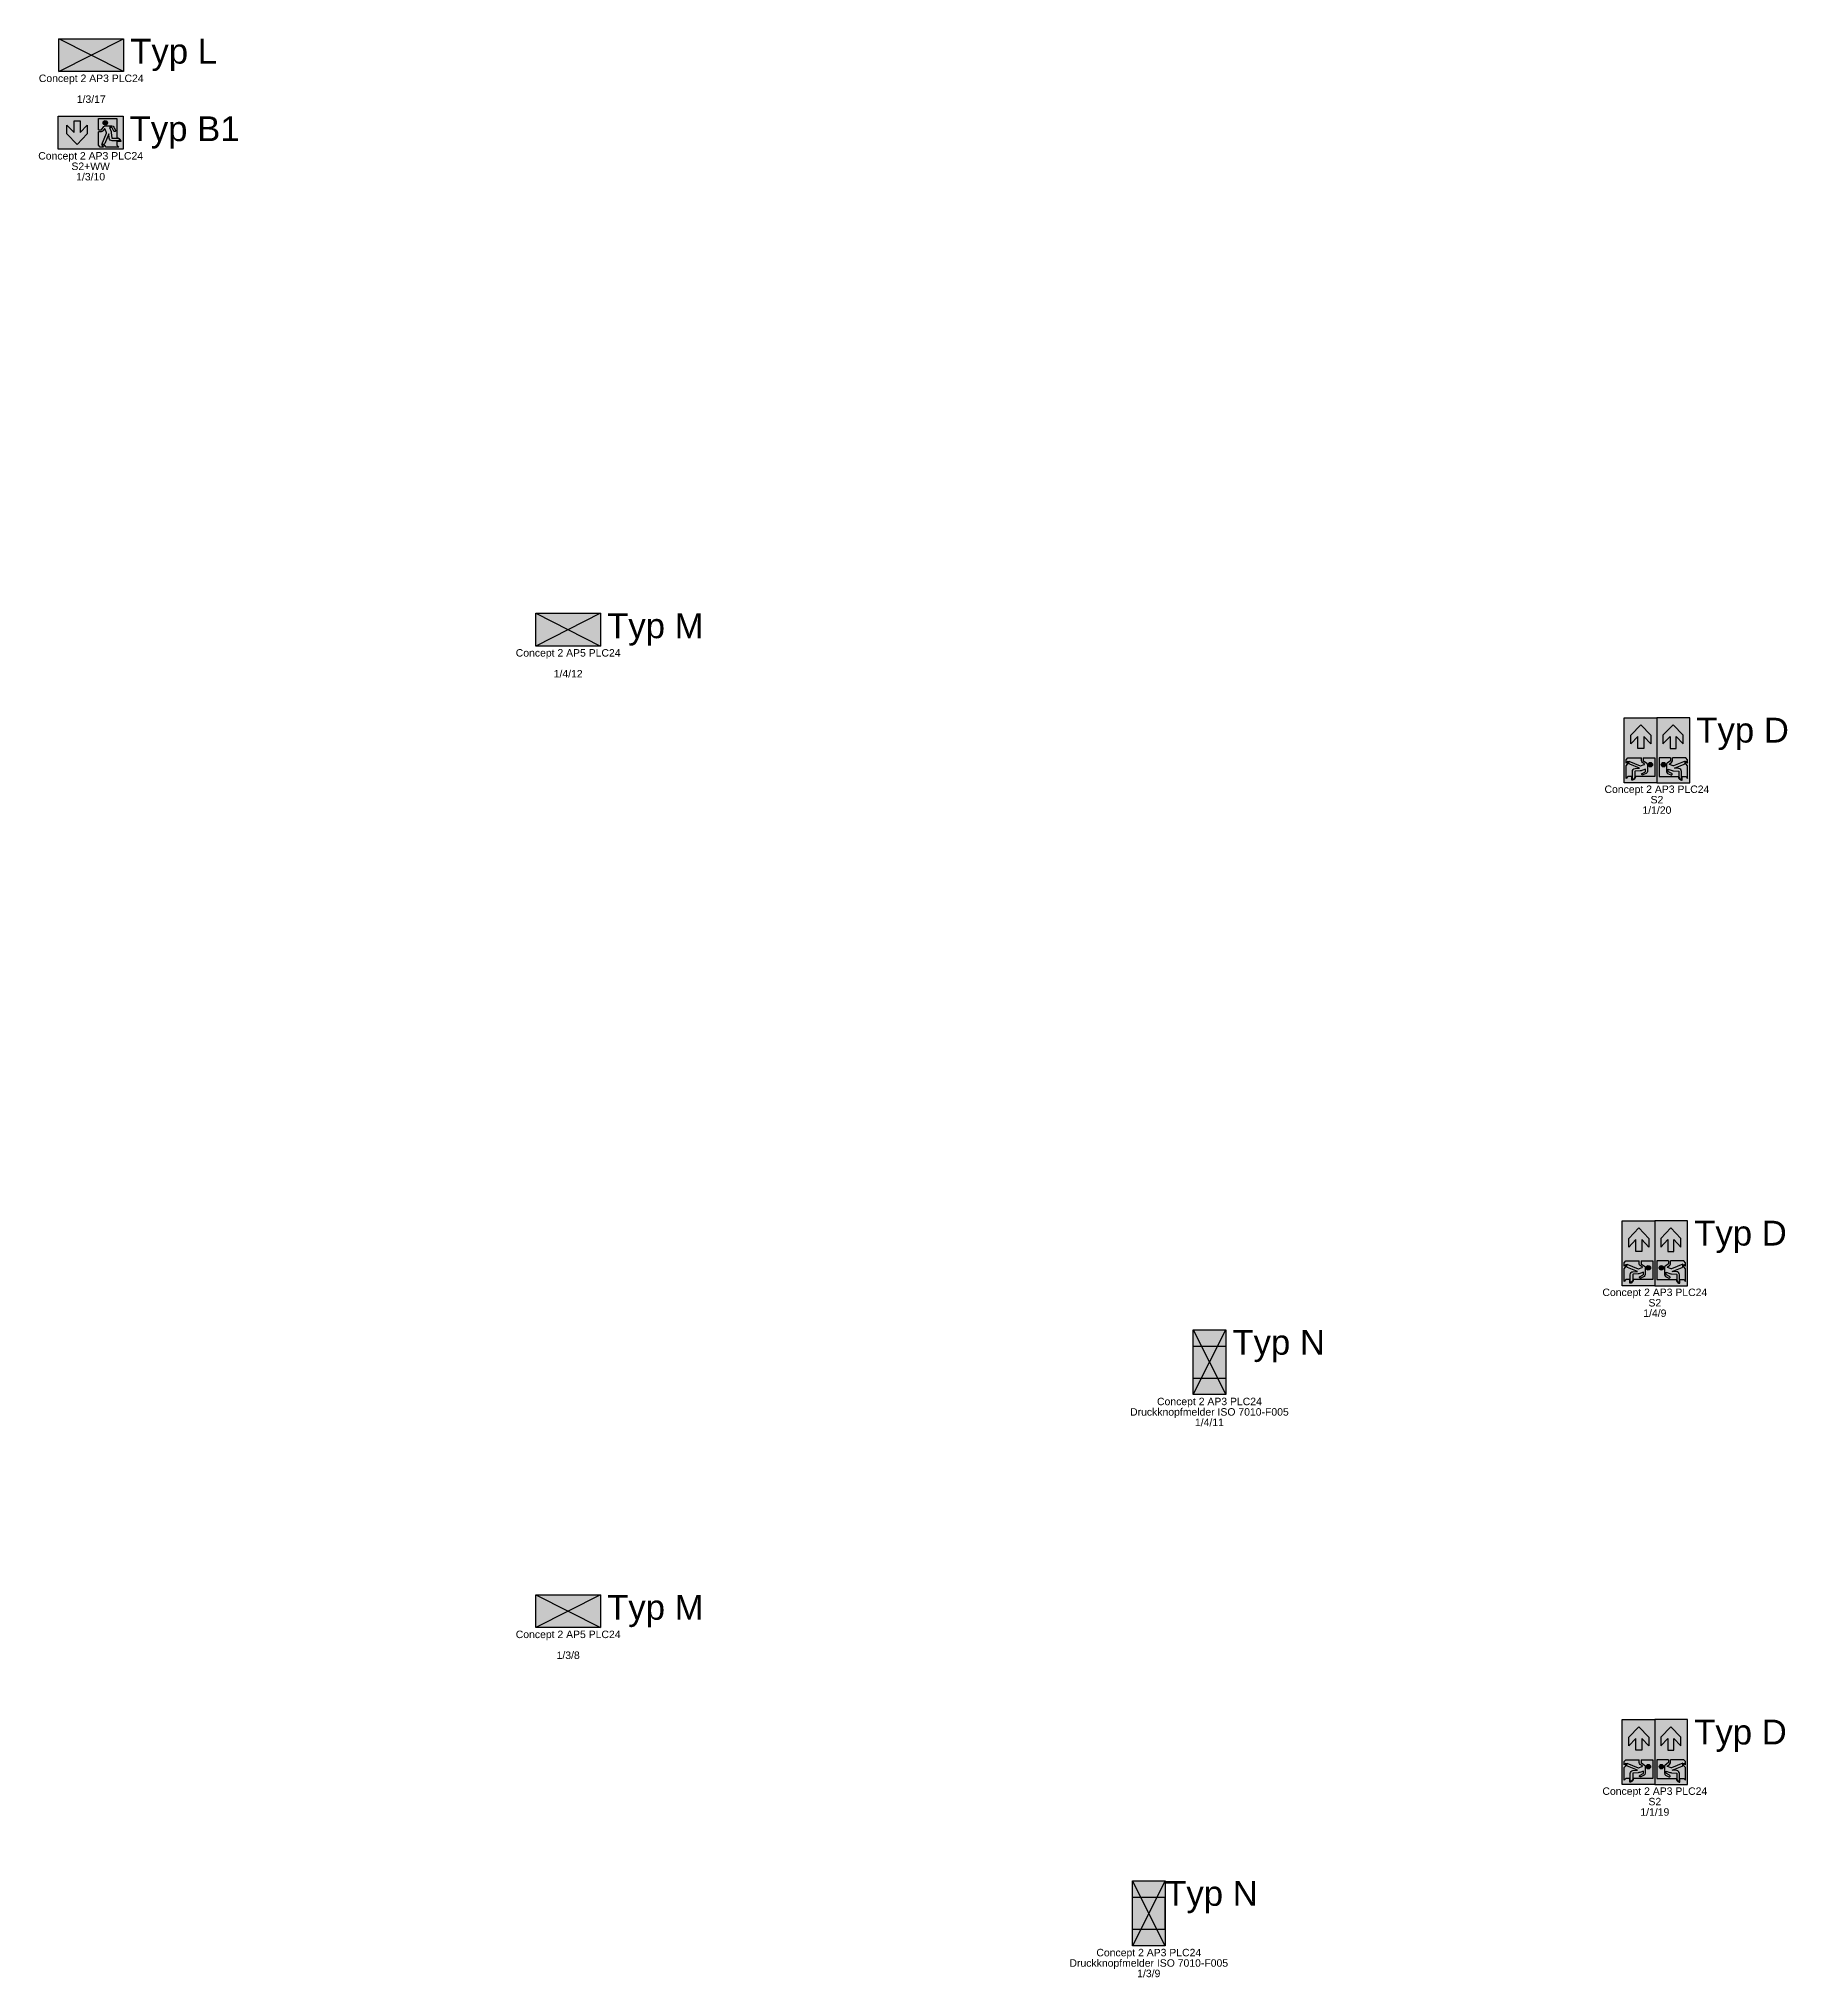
# Model space of a CAD drawing. Header units: millimetres. Extents: x -107261 to 42788, y -7557 to 117559.
# Drawn here: x -52652 to -35065, y 52219 to 71720 of the extents above; entities that cross this region are included whole.
import ezdxf
from ezdxf.enums import TextEntityAlignment as Align

# ---------------------------------------------------------------- set-up
doc = ezdxf.new("R2010")
doc.units = ezdxf.units.MM
for name, color, linetype in [('din_SIBEL_10_emergency_lighting', 90, 'Continuous'), ('din_SIBEL_30_color_green', 90, 'Continuous'), ('din_SIBEL_31_color_white', 255, 'Continuous'), ('din_SIBEL_32_color_black', 250, 'Continuous'), ('din_SIBEL_33_color_yellow', 40, 'Continuous'), ('din_SIBEL_50_type_name', 90, 'Continuous'), ('din_SIBEL_51_typenumber', 90, 'Continuous'), ('din_SIBEL_52_info', 90, 'Continuous'), ('din_SIBEL_61_labeling', 90, 'Continuous')]:
    doc.layers.add(name, color=color, linetype=linetype)
doc.styles.get("Standard").update_dxf_attribs({"font": 'arial.ttf'})
picture_1 = doc.add_image_def('image1.jpg', size_in_pixel=(553, 555))

# ---------------------------------------------------------------- blocks, each defined once
blk = doc.blocks.new('Standardblock_RZ_PLPR')
at = {"layer": 'din_SIBEL_30_color_green'}
h = blk.add_hatch(color=256, dxfattribs=at)
h.dxf.hatch_style = 1
h.paths.add_polyline_path([(328, 0), (328, 330), (-326, 330), (-326, 0)])
h.paths.add_polyline_path([(-62, 60), (-149, 60), (-255, 162), (-149, 263), (-62, 263), (-137, 192), (-17, 192), (-17, 132), (-137, 132)], flags=16)
h.paths.add_polyline_path([(78, 137), (106, 137, -0.239952), (109, 135), (132, 103, 0.239952), (147, 96), (214, 96, 0.284079), (234, 108), (250, 141, 1), (234, 149), (217, 116, -0.284079), (214, 114), (191, 114), (205, 152, 0.068786), (208, 167), (212, 218, -0.391902), (216, 221), (265, 221, 0.363159), (297, 247), (265, 247), (216, 247, 0.391902), (186, 220), (183, 176), (143, 274, 0.304268), (129, 283), (111, 283), (158, 168, -0.187349), (158, 165), (145, 128, -0.599876), (138, 127), (124, 146, 0.239952), (106, 156), (78, 156), (78, 291), (97, 309), (130, 309), (112, 291), (132, 291, 0.198912), (142, 295), (157, 309), (284, 309), (265, 291), (265, 253), (303, 253, -0.414214), (265, 216), (265, 21), (78, 21)], flags=16)
h.paths.add_polyline_path([(170, 66, -1), (125, 66, -1)], flags=0)
h = blk.add_hatch(color=256, dxfattribs=at)
h.dxf.hatch_style = 1
h.paths.add_polyline_path([(328, 0), (-326, 0), (-326, -330), (328, -330)])
h.paths.add_polyline_path([(-62, -60), (-137, -132), (-17, -132), (-17, -192), (-137, -192), (-62, -263), (-149, -263), (-255, -162), (-149, -60)], flags=16)
h.paths.add_polyline_path([(78, -21), (265, -21), (265, -216, -0.414214), (303, -253), (265, -253), (265, -291), (284, -309), (157, -309), (142, -295, 0.198912), (132, -291), (112, -291), (130, -309), (97, -309), (78, -291), (78, -156), (106, -156, 0.239952), (124, -146), (138, -127, -0.599876), (145, -128), (158, -165, -0.187349), (158, -168), (111, -283), (129, -283, 0.304268), (143, -274), (183, -176), (186, -220, 0.391902), (216, -247), (265, -247), (297, -247, 0.363159), (265, -221), (216, -221, -0.391902), (212, -218), (208, -167, 0.068786), (205, -152), (191, -114), (214, -114, -0.284079), (217, -116), (234, -149, 1), (250, -141), (234, -108, 0.284079), (214, -96), (147, -96, 0.239952), (132, -103), (109, -135, -0.239952), (106, -137), (78, -137)], flags=16)
h.paths.add_polyline_path([(125, -66, -1), (170, -66, -1)], flags=0)
h = blk.add_hatch(color=256, dxfattribs=at)
h.dxf.hatch_style = 1
h.paths.add_polyline_path([(170, 66, 1), (125, 66, 1)])
h = blk.add_hatch(color=256, dxfattribs=at)
h.dxf.hatch_style = 1
h.paths.add_polyline_path([(125, -66, 1), (170, -66, 1)])
at = {"layer": 'din_SIBEL_31_color_white'}
h = blk.add_hatch(color=256, dxfattribs=at)
h.dxf.hatch_style = 1
h.paths.add_polyline_path([(-149, 60), (-62, 60), (-137, 132), (-17, 132), (-17, 192), (-137, 192), (-62, 263), (-149, 263), (-255, 162)])
h.paths.add_polyline_path([(147, 96, -0.239952), (132, 103), (109, 135, 0.239952), (106, 137), (78, 137), (78, 21), (265, 21), (265, 216, 0.414214), (303, 253), (265, 253), (265, 291), (284, 309), (157, 309), (142, 295, -0.198912), (132, 291), (112, 291), (130, 309), (97, 309), (78, 291), (78, 156), (106, 156, -0.239952), (124, 146), (138, 127, 0.599876), (145, 128), (158, 165, 0.187349), (158, 168), (111, 283), (129, 283, -0.304268), (143, 274), (183, 176), (186, 220, -0.391902), (216, 247), (265, 247), (297, 247, -0.363159), (265, 221), (216, 221, 0.391902), (212, 218), (208, 167, -0.068786), (205, 152), (191, 114), (214, 114, 0.284079), (217, 116), (234, 149, -1), (250, 141), (234, 108, -0.284079), (214, 96)])
h.paths.add_polyline_path([(170, 66, -1), (125, 66, -1)], flags=16)
h = blk.add_hatch(color=256, dxfattribs=at)
h.dxf.hatch_style = 1
h.paths.add_polyline_path([(-62, -60), (-149, -60), (-255, -162), (-149, -263), (-62, -263), (-137, -192), (-17, -192), (-17, -132), (-137, -132)])
h.paths.add_polyline_path([(265, -21), (78, -21), (78, -137), (106, -137, 0.239952), (109, -135), (132, -103, -0.239952), (147, -96), (214, -96, -0.284079), (234, -108), (250, -141, -1), (234, -149), (217, -116, 0.284079), (214, -114), (191, -114), (205, -152, -0.068786), (208, -167), (212, -218, 0.391902), (216, -221), (265, -221, -0.363159), (297, -247), (265, -247), (216, -247, -0.391902), (186, -220), (183, -176), (143, -274, -0.304268), (129, -283), (111, -283), (158, -168, 0.187349), (158, -165), (145, -128, 0.599876), (138, -127), (124, -146, -0.239952), (106, -156), (78, -156), (78, -291), (97, -309), (130, -309), (112, -291), (132, -291, -0.198912), (142, -295), (157, -309), (284, -309), (265, -291), (265, -253), (303, -253, 0.414214), (265, -216)])
h.paths.add_polyline_path([(125, -66, -1), (170, -66, -1)], flags=16)
at = {"layer": 'din_SIBEL_32_color_black'}
for points in [[(-326, 330), (-326, 0), (328, 0), (328, 330)], [(-149, 60), (-62, 60), (-137, 132), (-17, 132), (-17, 192), (-137, 192), (-62, 263), (-149, 263), (-255, 162)], [(-326, -330), (-326, 0), (328, 0), (328, -330)], [(-149, -60), (-62, -60), (-137, -132), (-17, -132), (-17, -192), (-137, -192), (-62, -263), (-149, -263), (-255, -162)]]:
    blk.add_lwpolyline(points, close=True, dxfattribs=at)
for points in [[(78, 137), (78, 21), (265, 21), (265, 216, 0.414214), (303, 253), (265, 253), (265, 291), (284, 309), (157, 309), (142, 295, -0.198912), (132, 291), (112, 291), (130, 309), (97, 309), (78, 291), (78, 156)], [(78, 137), (106, 137, -0.239952), (109, 135), (132, 103, 0.239952), (147, 96), (214, 96, 0.284079), (234, 108), (250, 141, 1), (234, 149), (217, 116, -0.284079), (214, 114), (191, 114), (205, 152, 0.068786), (208, 167), (212, 218, -0.391902), (216, 221), (265, 221, 0.363159), (297, 247), (265, 247), (216, 247, 0.391902), (186, 220), (183, 176), (143, 274, 0.304268), (129, 283), (111, 283), (158, 168, -0.187349), (158, 165), (145, 128, -0.599876), (138, 127), (124, 146, 0.239952), (106, 156), (78, 156)], [(78, -137), (78, -21), (265, -21), (265, -216, -0.414214), (303, -253), (265, -253), (265, -291), (284, -309), (157, -309), (142, -295, 0.198912), (132, -291), (112, -291), (130, -309), (97, -309), (78, -291), (78, -156)], [(78, -137), (106, -137, 0.239952), (109, -135), (132, -103, -0.239952), (147, -96), (214, -96, -0.284079), (234, -108), (250, -141, -1), (234, -149), (217, -116, 0.284079), (214, -114), (191, -114), (205, -152, -0.068786), (208, -167), (212, -218, 0.391902), (216, -221), (265, -221, -0.363159), (297, -247), (265, -247), (216, -247, -0.391902), (186, -220), (183, -176), (143, -274, -0.304268), (129, -283), (111, -283), (158, -168, 0.187349), (158, -165), (145, -128, 0.599876), (138, -127), (124, -146, -0.239952), (106, -156), (78, -156)]]:
    blk.add_lwpolyline(points, format="xyb", dxfattribs=at)
blk.add_lwpolyline([(-326, 0), (328, 0)], dxfattribs=at)
for centre in [(147, 66), (147, -66)]:
    blk.add_circle(centre, 22.5, dxfattribs=at)
blk = doc.blocks.new('din-Logo')
blk.add_lwpolyline([(-327, -330), (-327, -330), (-327, -330), (-327, -330)], close=True)
blk = doc.blocks.new('STANDARD_RZ_PLPR')
blk.add_blockref('din-Logo', (0, 0))
at = {"layer": 'din_SIBEL_10_emergency_lighting'}
blk.add_blockref('Standardblock_RZ_PLPR', (0, 0), dxfattribs=at)
at = {"layer": 'din_SIBEL_50_type_name', "flags": 9}
blk.add_attdef('TYPE', (-326, 340), '', height=25, dxfattribs=at)
at = {"layer": 'din_SIBEL_50_type_name', "flags": 8}
blk.add_attdef('TYPENAME', text='', height=75, dxfattribs=at).set_placement((0, -350), align=Align.TOP_CENTER)
at = {"layer": 'din_SIBEL_51_typenumber', "flags": 8}
blk.add_attdef('TYPENUMBER', text='', height=250, dxfattribs=at).set_placement((336, 1), align=Align.TOP_LEFT)
at = {"layer": 'din_SIBEL_52_info', "flags": 8}
blk.add_attdef('INFOTEXT', text='', height=75, dxfattribs=at).set_placement((1, -445), align=Align.TOP_CENTER)
at = {"layer": 'din_SIBEL_61_labeling', "flags": 8}
for tag, p in [('LABELING1', (1, -540)), ('LABELING2', (1, -635))]:
    blk.add_attdef(tag, text='', height=75, dxfattribs=at).set_placement(p, align=Align.TOP_CENTER)
blk = doc.blocks.new('Standardblock_RZ_PU')
at = {"layer": 'din_SIBEL_30_color_green'}
h = blk.add_hatch(color=256, dxfattribs=at)
h.dxf.hatch_style = 1
h.paths.add_polyline_path([(328, 0), (-326, 0), (-326, -330), (328, -330)])
h.paths.add_polyline_path([(-238, -89), (-166, -164), (-166, -44), (-106, -44), (-106, -164), (-35, -89), (-35, -176), (-136, -282), (-238, -176)], flags=16)
h.paths.add_polyline_path([(78, -21), (265, -21), (265, -216, -0.414214), (303, -253), (265, -253), (265, -291), (284, -309), (157, -309), (142, -295, 0.198912), (132, -291), (112, -291), (130, -309), (97, -309), (78, -291), (78, -156), (106, -156, 0.239952), (124, -146), (138, -127, -0.599876), (145, -128), (158, -165, -0.187349), (158, -168), (111, -283), (129, -283, 0.304268), (143, -274), (183, -176), (186, -220, 0.391902), (216, -247), (265, -247), (297, -247, 0.363159), (265, -221), (216, -221, -0.391902), (212, -218), (208, -167, 0.068786), (205, -152), (191, -114), (214, -114, -0.284079), (217, -116), (234, -149, 1), (250, -141), (234, -108, 0.284079), (214, -96), (147, -96, 0.239952), (132, -103), (109, -135, -0.239952), (106, -137), (78, -137)], flags=16)
h.paths.add_polyline_path([(170, -66, -1), (125, -66, -1)], flags=0)
h.paths.add_polyline_path([(170, -66, 1), (125, -66, 1)], flags=0)
h = blk.add_hatch(color=256, dxfattribs=at)
h.dxf.hatch_style = 1
h.paths.add_polyline_path([(170, -66, 1), (125, -66, 1)])
at = {"layer": 'din_SIBEL_31_color_white'}
h = blk.add_hatch(color=256, dxfattribs=at)
h.dxf.hatch_style = 1
h.paths.add_polyline_path([(-35, -89), (-106, -164), (-106, -44), (-166, -44), (-166, -164), (-238, -89), (-238, -176), (-136, -282), (-35, -176)])
h.paths.add_polyline_path([(265, -21), (78, -21), (78, -137), (106, -137, 0.239952), (109, -135), (132, -103, -0.239952), (147, -96), (214, -96, -0.284079), (234, -108), (250, -141, -1), (234, -149), (217, -116, 0.284079), (214, -114), (191, -114), (205, -152, -0.068786), (208, -167), (212, -218, 0.391902), (216, -221), (265, -221, -0.363159), (297, -247), (265, -247), (216, -247, -0.391902), (186, -220), (183, -176), (143, -274, -0.304268), (129, -283), (111, -283), (158, -168, 0.187349), (158, -165), (145, -128, 0.599876), (138, -127), (124, -146, -0.239952), (106, -156), (78, -156), (78, -291), (97, -309), (130, -309), (112, -291), (132, -291, -0.198912), (142, -295), (157, -309), (284, -309), (265, -291), (265, -253), (303, -253, 0.414214), (265, -216)])
h.paths.add_polyline_path([(170, -66, -1), (125, -66, -1)], flags=16)
at = {"layer": 'din_SIBEL_32_color_black'}
for points in [[(-326, -330), (-326, 0), (328, 0), (328, -330)], [(-238, -176), (-238, -89), (-166, -164), (-166, -44), (-106, -44), (-106, -164), (-35, -89), (-35, -176), (-136, -282)]]:
    blk.add_lwpolyline(points, close=True, dxfattribs=at)
for points in [[(78, -137), (78, -21), (265, -21), (265, -216, -0.414214), (303, -253), (265, -253), (265, -291), (284, -309), (157, -309), (142, -295, 0.198912), (132, -291), (112, -291), (130, -309), (97, -309), (78, -291), (78, -156)], [(78, -137), (106, -137, 0.239952), (109, -135), (132, -103, -0.239952), (147, -96), (214, -96, -0.284079), (234, -108), (250, -141, -1), (234, -149), (217, -116, 0.284079), (214, -114), (191, -114), (205, -152, -0.068786), (208, -167), (212, -218, 0.391902), (216, -221), (265, -221, -0.363159), (297, -247), (265, -247), (216, -247, -0.391902), (186, -220), (183, -176), (143, -274, -0.304268), (129, -283), (111, -283), (158, -168, 0.187349), (158, -165), (145, -128, 0.599876), (138, -127), (124, -146, -0.239952), (106, -156), (78, -156)]]:
    blk.add_lwpolyline(points, format="xyb", dxfattribs=at)
blk.add_circle((147, -66), 22.5, dxfattribs=at)
blk = doc.blocks.new('STANDARD_RZ_PU')
blk.add_blockref('din-Logo', (0, 0))
at = {"layer": 'din_SIBEL_10_emergency_lighting'}
blk.add_blockref('Standardblock_RZ_PU', (0, 0), dxfattribs=at)
at = {"layer": 'din_SIBEL_50_type_name', "flags": 9}
blk.add_attdef('TYPE', (-326, 18), '', height=25, dxfattribs=at)
at = {"layer": 'din_SIBEL_50_type_name', "flags": 8}
blk.add_attdef('TYPENAME', text='', height=75, dxfattribs=at).set_placement((0, -350), align=Align.TOP_CENTER)
at = {"layer": 'din_SIBEL_51_typenumber', "flags": 8}
blk.add_attdef('TYPENUMBER', text='', height=250, dxfattribs=at).set_placement((336, 1), align=Align.TOP_LEFT)
at = {"layer": 'din_SIBEL_52_info', "flags": 8}
blk.add_attdef('INFOTEXT', text='', height=75, dxfattribs=at).set_placement((1, -445), align=Align.TOP_CENTER)
at = {"layer": 'din_SIBEL_61_labeling', "flags": 8}
for tag, p in [('LABELING1', (1, -540)), ('LABELING2', (1, -635))]:
    blk.add_attdef(tag, text='', height=75, dxfattribs=at).set_placement(p, align=Align.TOP_CENTER)
blk = doc.blocks.new('Standardblock_SL')
at = {"layer": 'din_SIBEL_31_color_white'}
h = blk.add_hatch(color=256, dxfattribs=at)
h.dxf.hatch_style = 1
h.paths.add_polyline_path([(-326, 0), (0, -165), (326, 0)])
h.paths.add_polyline_path([(326, -330), (0, -165), (-326, -330)])
at = {"layer": 'din_SIBEL_33_color_yellow'}
h = blk.add_hatch(color=256, dxfattribs=at)
h.dxf.hatch_style = 1
h.paths.add_polyline_path([(0, -165), (-326, 0), (-326, -330)])
h.paths.add_polyline_path([(326, -330), (326, 0), (0, -165)])
at = {"layer": 'din_SIBEL_32_color_black'}
for p, q in [((-326, 0), (326, -330)), ((326, 0), (-326, -330))]:
    blk.add_line(p, q, dxfattribs=at)
blk.add_lwpolyline([(-326, -330), (-326, 0), (326, 0), (326, -330)], close=True, dxfattribs=at)
blk = doc.blocks.new('STANDARD_SL')
blk.add_blockref('din-Logo', (0, 0))
at = {"layer": 'din_SIBEL_10_emergency_lighting'}
blk.add_blockref('Standardblock_SL', (0, 0), dxfattribs=at)
at = {"layer": 'din_SIBEL_50_type_name', "flags": 9}
blk.add_attdef('TYPE', (-326, 18), '', height=25, dxfattribs=at)
at = {"layer": 'din_SIBEL_50_type_name', "flags": 8}
blk.add_attdef('TYPENAME', text='', height=75, dxfattribs=at).set_placement((0, -350), align=Align.TOP_CENTER)
at = {"layer": 'din_SIBEL_51_typenumber', "flags": 8}
blk.add_attdef('TYPENUMBER', text='', height=250, dxfattribs=at).set_placement((336, 1), align=Align.TOP_LEFT)
at = {"layer": 'din_SIBEL_52_info', "flags": 8}
blk.add_attdef('INFOTEXT', text='', height=75, dxfattribs=at).set_placement((1, -445), align=Align.TOP_CENTER)
at = {"layer": 'din_SIBEL_61_labeling', "flags": 8}
for tag, p in [('LABELING1', (1, -540)), ('LABELING2', (1, -635))]:
    blk.add_attdef(tag, text='', height=75, dxfattribs=at).set_placement(p, align=Align.TOP_CENTER)

msp = doc.modelspace()

# ---------------------------------------------------------------- hatches: boundary and pattern name
at = {"layer": 'din_SIBEL_10_emergency_lighting'}
h = msp.add_hatch(color=1, dxfattribs=at)
h.dxf.hatch_style = 1
h.paths.add_polyline_path([(-41042, 58079), (-40712, 58079), (-40712, 58732), (-41042, 58732)])
h = msp.add_hatch(color=1, dxfattribs=at)
h.dxf.hatch_style = 1
h.paths.add_polyline_path([(-41322, 53188), (-41652, 53188), (-41652, 52535), (-41322, 52535)])

# ---------------------------------------------------------------- linework, layer by layer
for points in [[(-40712, 58079), (-40712, 58079), (-40712, 58079), (-40712, 58079)], [(-41652, 53189), (-41652, 53189), (-41652, 53189), (-41652, 53189)]]:
    msp.add_lwpolyline(points, close=True, dxfattribs=at)

# ---------------------------------------------------------------- block references
ref = msp.add_blockref('STANDARD_SL', (-52124, 71390), dxfattribs=dict(at, rotation=180))
ref.add_attrib('LABELING1', '1/3/17', dxfattribs={"layer": 'din_SIBEL_61_labeling', "height": 75, "flags": 8}).set_placement((-52124, 71150), align=Align.TOP_CENTER)
ref.add_attrib('TYPENAME', 'Concept 2 AP3 PLC24', dxfattribs={"layer": 'din_SIBEL_50_type_name', "height": 75, "flags": 8}).set_placement((-52124, 71360), align=Align.TOP_CENTER)
ref.add_attrib('TYPENUMBER', 'Typ L', dxfattribs={"layer": 'din_SIBEL_51_typenumber', "height": 250, "flags": 8}).set_placement((-51732, 71720), align=Align.TOP_LEFT)
ref = msp.add_blockref('STANDARD_RZ_PU', (-52130, 70940), dxfattribs=at)
ref.add_attrib('LABELING1', '1/3/10', dxfattribs={"layer": 'din_SIBEL_61_labeling', "height": 75, "flags": 8}).set_placement((-52130, 70370), align=Align.TOP_CENTER)
ref.add_attrib('TYPENAME', 'Concept 2 AP3 PLC24', dxfattribs={"layer": 'din_SIBEL_50_type_name', "height": 75, "flags": 8}).set_placement((-52130, 70580), align=Align.TOP_CENTER)
ref.add_attrib('INFOTEXT', 'S2+WW', dxfattribs={"layer": 'din_SIBEL_52_info', "height": 75, "flags": 8}).set_placement((-52130, 70475), align=Align.TOP_CENTER)
ref.add_attrib('TYPENUMBER', 'Typ B1', dxfattribs={"layer": 'din_SIBEL_51_typenumber', "height": 250, "flags": 8}).set_placement((-51738, 70940), align=Align.TOP_LEFT)
ref = msp.add_blockref('STANDARD_SL', (-47327, 65940), dxfattribs=at)
ref.add_attrib('LABELING1', '1/4/12', dxfattribs={"layer": 'din_SIBEL_61_labeling', "height": 75, "flags": 8}).set_placement((-47327, 65370), align=Align.TOP_CENTER)
ref.add_attrib('TYPENAME', 'Concept 2 AP5 PLC24', dxfattribs={"layer": 'din_SIBEL_50_type_name', "height": 75, "flags": 8}).set_placement((-47327, 65580), align=Align.TOP_CENTER)
ref.add_attrib('TYPENUMBER', 'Typ M', dxfattribs={"layer": 'din_SIBEL_51_typenumber', "height": 250, "flags": 8}).set_placement((-46935, 65940), align=Align.TOP_LEFT)
ref = msp.add_blockref('STANDARD_RZ_PLPR', (-36376, 64564), dxfattribs=dict(at, rotation=270))
ref.add_attrib('LABELING1', '1/1/20', dxfattribs={"layer": 'din_SIBEL_61_labeling', "height": 75, "flags": 8}).set_placement((-36376, 63998), align=Align.TOP_CENTER)
ref.add_attrib('TYPENAME', 'Concept 2 AP3 PLC24', dxfattribs={"layer": 'din_SIBEL_50_type_name', "height": 75, "flags": 8}).set_placement((-36376, 64208), align=Align.TOP_CENTER)
ref.add_attrib('INFOTEXT', 'S2', dxfattribs={"layer": 'din_SIBEL_52_info', "height": 75, "flags": 8}).set_placement((-36376, 64103), align=Align.TOP_CENTER)
ref.add_attrib('TYPENUMBER', 'Typ D', dxfattribs={"layer": 'din_SIBEL_51_typenumber', "height": 250, "flags": 8}).set_placement((-35980, 64890), align=Align.TOP_LEFT)
ref = msp.add_blockref('STANDARD_RZ_PLPR', (-36397, 59503), dxfattribs=dict(at, rotation=270))
ref.add_attrib('LABELING1', '1/4/9', dxfattribs={"layer": 'din_SIBEL_61_labeling', "height": 75, "flags": 8}).set_placement((-36397, 58937), align=Align.TOP_CENTER)
ref.add_attrib('TYPENAME', 'Concept 2 AP3 PLC24', dxfattribs={"layer": 'din_SIBEL_50_type_name', "height": 75, "flags": 8}).set_placement((-36397, 59147), align=Align.TOP_CENTER)
ref.add_attrib('INFOTEXT', 'S2', dxfattribs={"layer": 'din_SIBEL_52_info', "height": 75, "flags": 8}).set_placement((-36397, 59042), align=Align.TOP_CENTER)
ref.add_attrib('TYPENUMBER', 'Typ D', dxfattribs={"layer": 'din_SIBEL_51_typenumber', "height": 250, "flags": 8}).set_placement((-36001, 59830), align=Align.TOP_LEFT)
ref = msp.add_blockref('STANDARD_SL', (-41042, 58406), dxfattribs=dict(at, rotation=89.99999999999999))
ref.add_attrib('LABELING1', '1/4/11', dxfattribs={"layer": 'din_SIBEL_61_labeling', "height": 75, "flags": 8}).set_placement((-40877, 57839), align=Align.TOP_CENTER)
ref.add_attrib('TYPENAME', 'Concept 2 AP3 PLC24', dxfattribs={"layer": 'din_SIBEL_50_type_name', "height": 75, "flags": 8}).set_placement((-40877, 58049), align=Align.TOP_CENTER)
ref.add_attrib('INFOTEXT', 'Druckknopfmelder ISO 7010-F005', dxfattribs={"layer": 'din_SIBEL_52_info', "height": 75, "flags": 8}).set_placement((-40877, 57944), align=Align.TOP_CENTER)
ref.add_attrib('TYPENUMBER', 'Typ N', dxfattribs={"layer": 'din_SIBEL_51_typenumber', "height": 250, "flags": 8}).set_placement((-40646, 58732), align=Align.TOP_LEFT)
ref = msp.add_blockref('STANDARD_SL', (-47327, 56066), dxfattribs=at)
ref.add_attrib('LABELING1', '1/3/8', dxfattribs={"layer": 'din_SIBEL_61_labeling', "height": 75, "flags": 8}).set_placement((-47327, 55496), align=Align.TOP_CENTER)
ref.add_attrib('TYPENAME', 'Concept 2 AP5 PLC24', dxfattribs={"layer": 'din_SIBEL_50_type_name', "height": 75, "flags": 8}).set_placement((-47327, 55706), align=Align.TOP_CENTER)
ref.add_attrib('TYPENUMBER', 'Typ M', dxfattribs={"layer": 'din_SIBEL_51_typenumber', "height": 250, "flags": 8}).set_placement((-46935, 56066), align=Align.TOP_LEFT)
ref = msp.add_blockref('STANDARD_RZ_PLPR', (-36397, 54485), dxfattribs=dict(at, rotation=270))
ref.add_attrib('LABELING1', '1/1/19', dxfattribs={"layer": 'din_SIBEL_61_labeling', "height": 75, "flags": 8}).set_placement((-36397, 53919), align=Align.TOP_CENTER)
ref.add_attrib('TYPENAME', 'Concept 2 AP3 PLC24', dxfattribs={"layer": 'din_SIBEL_50_type_name', "height": 75, "flags": 8}).set_placement((-36397, 54129), align=Align.TOP_CENTER)
ref.add_attrib('INFOTEXT', 'S2', dxfattribs={"layer": 'din_SIBEL_52_info', "height": 75, "flags": 8}).set_placement((-36397, 54024), align=Align.TOP_CENTER)
ref.add_attrib('TYPENUMBER', 'Typ D', dxfattribs={"layer": 'din_SIBEL_51_typenumber', "height": 250, "flags": 8}).set_placement((-36001, 54811), align=Align.TOP_LEFT)
ref = msp.add_blockref('STANDARD_SL', (-41322, 52862), dxfattribs=dict(at, rotation=270))
ref.add_attrib('LABELING1', '1/3/9', dxfattribs={"layer": 'din_SIBEL_61_labeling', "height": 75, "flags": 8}).set_placement((-41487, 52295), align=Align.TOP_CENTER)
ref.add_attrib('TYPENAME', 'Concept 2 AP3 PLC24', dxfattribs={"layer": 'din_SIBEL_50_type_name', "height": 75, "flags": 8}).set_placement((-41487, 52505), align=Align.TOP_CENTER)
ref.add_attrib('INFOTEXT', 'Druckknopfmelder ISO 7010-F005', dxfattribs={"layer": 'din_SIBEL_52_info', "height": 75, "flags": 8}).set_placement((-41487, 52400), align=Align.TOP_CENTER)
ref.add_attrib('TYPENUMBER', 'Typ N', dxfattribs={"layer": 'din_SIBEL_51_typenumber', "height": 250, "flags": 8}).set_placement((-41322, 53188), align=Align.TOP_LEFT)

# ---------------------------------------------------------------- pictures from other files: only their frames are drawn
at = {"layer": 'din_SIBEL_10_emergency_lighting', "color": 1}
image = msp.add_image(picture_1, insert=(-40712, 58243), size_in_units=(326, 328), rotation=90, dxfattribs=at)
image.dxf.flags = 7
image = msp.add_image(picture_1, insert=(-41652, 53025), size_in_units=(326, 328), rotation=-90, dxfattribs=at)
image.dxf.flags = 7

doc.saveas('drawing.dxf')
